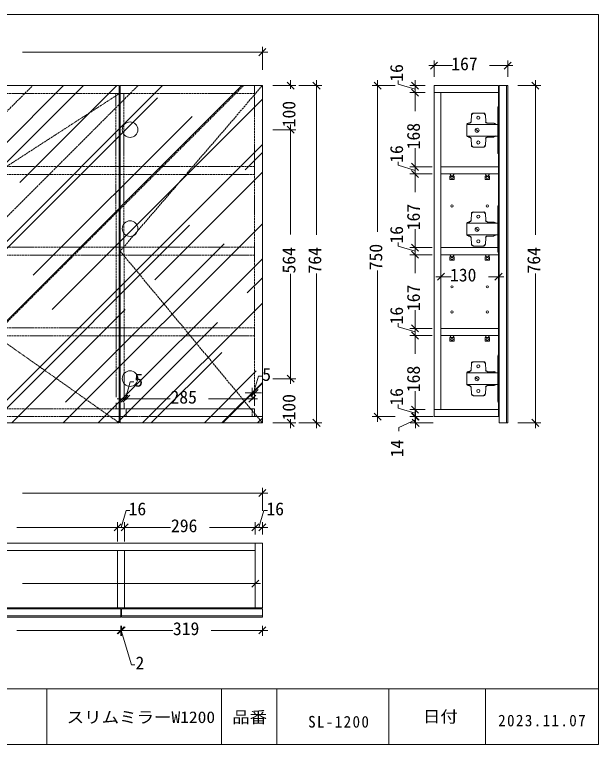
# Model space of a CAD drawing. Units: millimetres, scale not verified. Extents: x -1249 to 1249, y -827 to 827.
# Drawn here: x -74 to 1249, y -827 to 827 of the extents above; entities that cross this region are included whole.
import ezdxf
from ezdxf.enums import TextEntityAlignment as Align

# ---------------------------------------------------------------- set-up
doc = ezdxf.new("R2010")
doc.units = ezdxf.units.MM
doc.header["$LTSCALE"] = 6
doc.linetypes.add('USER1', pattern=[1, 0.8, -0.2])
doc.layers.add('0-0_0', color=1, linetype='Continuous', lineweight=18)
doc.styles.add('ＭＳ ゴシック', font='')
doc.styles.get('ＭＳ ゴシック').set_extended_font_data('MS Gothic')

msp = doc.modelspace()

# ---------------------------------------------------------------- linework, layer by layer
at = {"layer": '0-0_0'}
for p, q in [((479.669, 733.358), (495.679, 749.368)), ((487.674, 701.339), (487.674, 753.37)), ((499.681, 741.363), (-55.928, 741.363)), ((864.63, 711.163), (918.117, 711.163)), ((884.642, 718.804), (868.632, 703.158)), ((876.637, 685.693), (876.637, 722.806)), ((1055.291, 711.163), (1001.804, 711.163)), ((1035.642, 703.158), (1051.288, 718.804)), ((1043.647, 685.693), (1043.647, 722.806)), ((511.689, 665.681), (563.72, 665.681)), ((559.718, 657.676), (543.708, 673.686)), ((551.713, 677.688), (551.713, 658.04)), ((570.27, 665.681), (622.301, 665.681)), ((618.299, 657.676), (602.289, 673.686)), ((610.294, 677.688), (610.294, 327.658)), ((788.584, 665.681), (736.552, 665.681)), ((756.564, 657.676), (740.555, 673.686)), ((748.559, 677.688), (748.559, 334.207)), ((856.625, 665.681), (821.695, 665.681)), ((841.707, 657.676), (825.697, 673.686)), ((833.702, 637.664), (833.702, 677.688)), ((833.702, 661.678), (833.702, 607.464)), ((1066.206, 665.681), (1118.238, 665.681)), ((1114.236, 657.676), (1098.226, 673.686)), ((1106.231, 677.688), (1106.231, 327.658)), ((551.713, 577.627), (551.713, 328.022)), ((551.713, 553.613), (551.713, 573.261)), ((833.702, 469.562), (833.702, 523.777)), ((833.702, 453.552), (833.702, 493.577)), ((833.702, 477.567), (833.702, 424.08)), ((833.702, 286.542), (833.702, 340.029)), ((833.702, 270.532), (833.702, 310.557)), ((833.702, 294.547), (833.702, 241.06)), ((551.713, -10.365), (551.713, 239.241)), ((610.294, -110.426), (610.294, 239.604)), ((748.559, -96.235), (748.559, 246.882)), ((880.639, 232.691), (915.206, 232.691)), ((900.288, 240.696), (884.642, 224.686)), ((892.283, 232.691), (892.283, 244.698)), ((1034.551, 232.691), (999.621, 232.691)), ((1014.539, 224.686), (1030.548, 240.696)), ((1022.544, 232.691), (1022.544, 244.698)), ((1106.231, -110.426), (1106.231, 239.604)), ((833.702, 103.522), (833.702, 157.009)), ((833.702, 87.512), (833.702, 127.537)), ((833.702, 111.527), (833.702, 57.676)), ((551.713, 13.649), (551.713, -5.999)), ((174.757, -46.387), (174.757, -31.833)), ((456.746, -38.746), (472.756, -22.736)), ((477.85, -22.736), (461.84, -38.746)), ((833.702, -80.226), (833.702, -26.375)), ((166.752, -51.845), (182.762, -35.835)), ((167.48, -43.84), (278.456, -43.84)), ((476.758, -43.84), (365.782, -43.84)), ((456.746, -51.845), (472.756, -35.835)), ((833.702, -96.235), (833.702, -56.211)), ((740.555, -76.223), (756.564, -92.233)), ((825.697, -76.223), (841.707, -92.233)), ((842.798, -92.233), (826.789, -76.223)), ((834.793, -110.426), (834.793, -72.221)), ((511.689, -98.419), (563.72, -98.419)), ((543.708, -90.414), (559.718, -106.423)), ((551.713, -110.426), (551.713, -90.414)), ((570.27, -98.419), (622.301, -98.419)), ((602.289, -90.414), (618.299, -106.423)), ((788.584, -84.228), (736.552, -84.228)), ((856.625, -84.228), (821.695, -84.228)), ((874.818, -84.228), (822.786, -84.228)), ((874.818, -98.419), (822.786, -98.419)), ((826.789, -90.414), (842.798, -106.423)), ((1066.206, -98.419), (1118.238, -98.419)), ((1098.226, -90.414), (1114.236, -106.423)), ((487.674, -297.448), (487.674, -245.417)), ((499.681, -257.424), (-55.928, -257.424)), ((479.669, -265.429), (495.679, -249.419)), ((479.669, -343.294), (495.679, -327.285)), ((487.674, -351.299), (487.674, -323.282)), ((171.482, -335.289), (-68.299, -335.289)), ((147.832, -335.289), (187.492, -335.289)), ((163.478, -335.289), (279.548, -335.289)), ((483.672, -335.289), (367.601, -335.289)), ((459.657, -335.289), (499.681, -335.289)), ((483.672, -462.639), (-55.928, -462.639)), ((463.659, -470.644), (479.669, -454.634)), ((471.664, -462.639), (471.664, -474.647)), ((479.669, -576.527), (495.679, -560.517)), ((487.674, -558.334), (487.674, -580.529)), ((178.759, -568.522), (-68.663, -568.522)), ((156.564, -568.522), (284.642, -568.522)), ((499.681, -568.522), (371.968, -568.522))]:
    msp.add_line(p, q, dxfattribs=at)
at = {"layer": '0-0_0', "color": 4, "linetype": 'USER1'}
for p, q in [((-712.326, -14.004), (-32.641, 665.681)), ((-557.687, -98.419), (206.049, 665.681)), ((-318.997, -98.419), (445.103, 665.681))]:
    msp.add_line(p, q, dxfattribs=at)
at = {"layer": '0-0_0', "color": 4}
for p, q in [((-322.635, -98.419), (441.464, 665.681)), ((-305.898, 98.064), (261.719, 665.681)), ((-198.196, 385.511), (82.337, 665.681)), ((-103.593, 524.504), (37.219, 665.681)), ((-61.386, 446.275), (157.656, 665.681)), ((-468.542, -80.59), (250.075, 637.664)), ((11.385, 158.101), (487.674, 634.753)), ((-31.186, 236.33), (328.305, 595.456)), ((-142.89, -98.419), (487.674, 532.145)), ((448.741, 475.02), (487.674, 514.316)), ((243.89, 225.414), (487.674, 469.198)), ((-125.061, -98.419), (322.847, 349.489)), ((36.491, -98.419), (487.674, 352.764)), ((41.585, -51.845), (401.076, 307.282)), ((115.812, -98.419), (487.674, 273.443)), ((453.108, 195.942), (487.674, 230.508)), ((216.237, -98.419), (487.674, 173.019)), ((-79.943, -98.419), (176.576, 158.101)), ((158.747, -98.419), (385.794, 128.628)), ((235.885, -98.419), (395.618, 61.315)), ((356.322, -98.419), (473.847, 19.107)), ((395.982, -98.419), (487.674, -6.727)), ((397.801, -98.419), (487.674, -8.546)), ((476.758, -98.419), (487.674, -87.503))]:
    msp.add_line(p, q, dxfattribs=at)
at = {"layer": '0-0_0', "color": 8}
for p, q in [((1020.724, 615.651), (1024.181, 619.107)), ((961.416, 599.641), (964.872, 603.097)), ((989.251, 603.097), (992.707, 599.641)), ((950.974, 577.946), (954.32, 580.538)), ((960.684, 583.838), (957.231, 580.538)), ((996.892, 580.538), (993.439, 583.838)), ((1012.174, 580.538), (1015.521, 577.946)), ((954.32, 549.247), (950.974, 551.839)), ((957.231, 548.883), (960.684, 545.583)), ((993.439, 545.583), (996.892, 548.883)), ((1015.521, 551.839), (1012.174, 549.247)), ((964.872, 526.324), (961.416, 529.78)), ((992.707, 529.78), (989.251, 526.324)), ((1024.181, 510.678), (1020.724, 514.134)), ((1020.724, 391.515), (1024.181, 394.971)), ((961.416, 375.869), (964.872, 379.325)), ((989.251, 379.325), (992.707, 375.869)), ((950.974, 353.81), (954.32, 356.403)), ((960.684, 360.066), (957.231, 356.766)), ((996.892, 356.766), (993.439, 360.066)), ((1012.174, 356.403), (1015.521, 353.81)), ((954.32, 325.111), (950.974, 327.703)), ((957.231, 325.111), (960.684, 321.811)), ((993.439, 321.811), (996.892, 325.111)), ((1015.521, 327.703), (1012.174, 325.111)), ((964.872, 302.552), (961.416, 306.008)), ((992.707, 306.008), (989.251, 302.552)), ((1024.181, 286.542), (1020.724, 289.999)), ((1020.724, 52.4), (1024.181, 55.857)), ((961.416, 36.754), (964.872, 40.211)), ((989.251, 40.211), (992.707, 36.754)), ((950.974, 15.059), (954.32, 17.652)), ((960.684, 20.951), (957.231, 17.652)), ((996.892, 17.652), (993.439, 20.951)), ((1012.174, 17.652), (1015.521, 15.059)), ((954.32, -14.004), (950.974, -11.411)), ((957.231, -14.004), (960.684, -17.303)), ((993.439, -17.303), (996.892, -14.004)), ((1015.521, -11.411), (1012.174, -14.004)), ((964.872, -36.563), (961.416, -33.106)), ((992.707, -33.106), (989.251, -36.563)), ((1024.181, -52.209), (1020.724, -48.752))]:
    msp.add_line(p, q, dxfattribs=at)
at = {"layer": '0-0_0', "color": 7, "lineweight": 15}
for p, q in [((918.117, 460.466), (916.661, 460.466)), ((998.165, 460.466), (996.71, 460.466)), ((918.117, 277.809), (916.661, 277.809)), ((998.165, 277.809), (996.71, 277.809)), ((918.117, 94.789), (916.661, 94.789)), ((998.165, 94.789), (996.71, 94.789))]:
    msp.add_line(p, q, dxfattribs=at)
at = {"layer": '0-0_0', "color": 7}
for p, q in [((-1249.379, -701.329), (1248.863, -701.329)), ((-0.258, -701.329), (-0.258, -826.86)), ((394.89, -701.329), (394.89, -826.86)), ((774.029, -701.329), (774.029, -826.86)), ((993.435, -701.329), (993.435, -826.86))]:
    msp.add_line(p, q, dxfattribs=at)
for points in [[(-1249.379, -826.86), (1248.863, -826.86), (1248.863, 826.506), (-1249.379, 826.506)], [(-388.493, -98.419), (163.478, -98.419), (163.478, 665.681), (-388.493, 665.681)], [(487.674, -98.419), (165.661, -98.419), (165.661, 665.681), (487.674, 665.681)], [(876.637, 649.671), (876.637, 665.681), (1022.544, 665.681), (1022.544, 649.671)], [(876.637, -84.228), (876.637, 665.681), (1022.544, 665.681), (1022.544, -84.228)], [(1040.373, 665.681), (1040.373, -98.419), (1043.647, -98.419), (1043.647, 665.681), (1024.363, 665.681), (1024.363, -98.419), (1040.373, -98.419)], [(876.637, 649.671), (892.283, 649.671), (892.283, -68.218), (876.637, -68.218)], [(892.283, 465.56), (892.283, 481.569), (1022.544, 481.569), (1022.544, 465.56)], [(892.283, 282.54), (892.283, 298.549), (1022.544, 298.549), (1022.544, 282.54)], [(892.283, 99.52), (892.283, 115.529), (1022.544, 115.529), (1022.544, 99.52)], [(876.637, -84.228), (876.637, -68.218), (1022.544, -68.218), (1022.544, -84.228)], [(-712.326, -371.311), (487.674, -371.311), (487.674, -517.218), (-712.326, -517.218)], [(-696.316, -371.311), (471.664, -371.311), (471.664, -387.321), (-696.316, -387.321)], [(471.664, -371.311), (487.674, -371.311), (487.674, -517.218), (471.664, -517.218)], [(159.475, -387.321), (175.485, -387.321), (175.485, -517.218), (159.475, -517.218)], [(166.752, -519.401), (-391.404, -519.401), (-391.404, -538.322), (166.752, -538.322)], [(168.572, -538.322), (487.674, -538.322), (487.674, -535.411), (168.572, -535.411), (487.674, -535.411), (487.674, -519.401), (168.572, -519.401)]]:
    msp.add_lwpolyline(points, close=True, dxfattribs=at)
at = {"layer": '0-0_0', "color": 7, "linetype": 'USER1', "lineweight": 15}
for points in [[(-668.663, 665.681), (469.845, 665.681), (469.845, 647.488), (-668.663, 647.488)], [(487.674, 665.681), (165.661, 290.544), (487.674, -98.419)], [(469.845, -59.486), (469.845, 665.681), (487.674, 665.681), (487.674, -59.486)], [(163.478, 647.488), (-388.493, 290.544), (163.478, -98.419)], [(156.564, -40.565), (155.837, 647.488), (173.666, 647.488), (174.757, -40.565)], [(-668.663, 464.468), (469.845, 464.468), (469.845, 482.661), (-668.663, 482.661)], [(-668.663, 281.812), (469.845, 281.812), (469.845, 299.641), (-668.663, 299.641)], [(-668.663, 98.792), (469.845, 98.792), (469.845, 116.621), (-668.663, 116.621)], [(-668.663, -66.399), (469.845, -66.399), (469.845, -84.228), (-668.663, -84.228)], [(215.873, -66.399), (464.751, -66.399), (464.751, -84.228), (215.873, -84.228)]]:
    msp.add_lwpolyline(points, dxfattribs=at)
at = {"layer": '0-0_0'}
for points in [[(833.702, 657.676), (795.497, 668.956), (795.497, 676.96)], [(821.695, 649.671), (856.625, 649.671), (821.695, 649.671)], [(841.707, 641.666), (825.697, 657.676), (841.707, 641.666)], [(563.72, 565.62), (511.689, 565.62), (563.72, 565.62)], [(559.718, 557.615), (543.708, 573.625), (559.718, 557.615)], [(833.702, 473.564), (795.497, 485.208), (795.497, 493.213)], [(821.695, 481.569), (872.635, 481.569), (821.695, 481.569)], [(841.707, 473.564), (825.697, 489.574), (841.707, 473.564)], [(821.695, 465.56), (872.635, 465.56), (821.695, 465.56)], [(841.707, 457.555), (825.697, 473.564), (841.707, 457.555)], [(833.702, 290.544), (795.497, 302.188), (795.497, 310.193)], [(821.695, 298.549), (872.635, 298.549), (821.695, 298.549)], [(841.707, 290.544), (825.697, 306.554), (841.707, 290.544)], [(821.695, 282.54), (872.635, 282.54), (821.695, 282.54)], [(825.697, 290.544), (841.707, 274.535), (825.697, 290.544)], [(833.702, 107.524), (795.497, 119.168), (795.497, 127.173)], [(841.707, 107.524), (825.697, 123.534), (841.707, 107.524)], [(821.695, 115.529), (872.635, 115.529), (821.695, 115.529)], [(821.695, 99.52), (872.635, 99.52), (821.695, 99.52)], [(841.707, 91.515), (825.697, 107.524), (841.707, 91.515)], [(467.298, -30.741), (478.578, 7.464), (486.582, 7.464)], [(563.72, 1.642), (511.689, 1.642), (563.72, 1.642)], [(559.718, -6.363), (543.708, 9.647), (559.718, -6.363)], [(177.304, -43.84), (188.584, -5.635), (196.588, -5.635)], [(179.487, -31.833), (179.487, -46.387), (179.487, -31.833)], [(469.845, -30.741), (464.751, -30.741), (448.741, -30.741)], [(464.751, -18.734), (464.751, -46.387), (464.751, -31.833)], [(485.491, -30.741), (469.845, -30.741), (469.845, -18.734)], [(195.497, -43.84), (179.487, -43.84), (174.757, -43.84), (158.747, -43.84)], [(171.482, -51.845), (187.492, -35.835), (171.482, -51.845)], [(833.702, -76.223), (795.497, -64.944), (795.497, -56.939)], [(841.707, -76.223), (825.697, -60.214), (841.707, -76.223)], [(821.695, -68.218), (856.625, -68.218), (821.695, -68.218)], [(834.793, -91.505), (796.952, -108.97), (796.952, -116.975)], [(167.48, -335.289), (179.123, -297.084), (187.128, -297.084)], [(479.669, -335.289), (490.949, -297.084), (498.954, -297.084)], [(151.834, -343.294), (167.48, -327.285), (151.834, -343.294)], [(159.475, -323.282), (159.475, -367.309), (159.475, -323.282)], [(167.48, -343.294), (183.49, -327.285), (167.48, -343.294)], [(175.485, -323.282), (175.485, -367.309), (175.485, -323.282)], [(463.659, -343.294), (479.669, -327.285), (463.659, -343.294)], [(471.664, -323.282), (471.664, -351.299), (471.664, -323.282)], [(174.757, -560.517), (158.747, -576.527), (174.757, -560.517)], [(160.567, -576.527), (176.576, -560.517), (160.567, -576.527)], [(166.752, -580.529), (166.752, -558.334), (166.752, -580.529)], [(168.572, -580.529), (168.572, -558.334), (168.572, -580.529)], [(184.581, -568.522), (168.572, -568.522), (166.752, -568.522), (150.743, -568.522)], [(167.48, -568.522), (191.131, -646.751), (199.135, -646.751)]]:
    msp.add_lwpolyline(points, dxfattribs=at)
at = {"layer": '0-0_0', "color": 8}
for points in [[(1021.088, 615.469), (1021.088, 513.953), (1021.088, 615.469)], [(1024.363, 510.314), (1024.363, 618.743), (1024.363, 510.314)], [(960.688, 583.813), (961.416, 599.459), (960.688, 583.813)], [(965.054, 603.097), (989.433, 603.097), (965.054, 603.097)], [(993.071, 599.459), (993.799, 583.813), (993.071, 599.459)], [(954.502, 580.538), (957.413, 580.538), (954.502, 580.538)], [(997.074, 580.538), (1012.356, 580.538), (997.074, 580.538)], [(977.425, 561.618), (970.512, 566.712), (977.425, 561.618)], [(954.502, 548.883), (957.413, 548.883), (954.502, 548.883)], [(997.074, 548.883), (1012.356, 548.883), (997.074, 548.883)], [(960.688, 545.608), (961.416, 529.598), (960.688, 545.608)], [(993.071, 529.598), (993.799, 545.608), (993.071, 529.598)], [(965.054, 526.324), (989.433, 526.324), (965.054, 526.324)], [(1021.088, 391.333), (1021.088, 289.817), (1021.088, 391.333)], [(1024.363, 286.542), (1024.363, 394.971), (1024.363, 286.542)], [(960.688, 359.677), (961.416, 375.687), (960.688, 359.677)], [(965.054, 378.962), (989.433, 378.962), (965.054, 378.962)], [(993.071, 375.687), (993.799, 359.677), (993.071, 375.687)], [(954.502, 356.403), (957.413, 356.403), (954.502, 356.403)], [(997.074, 356.403), (1012.356, 356.403), (997.074, 356.403)], [(977.425, 337.482), (970.512, 342.94), (977.425, 337.482)], [(954.502, 324.747), (957.413, 324.747), (954.502, 324.747)], [(960.688, 321.472), (961.416, 305.826), (960.688, 321.472)], [(993.071, 305.826), (993.799, 321.472), (993.071, 305.826)], [(997.074, 324.747), (1012.356, 324.747), (997.074, 324.747)], [(965.054, 302.188), (989.433, 302.188), (965.054, 302.188)], [(1021.088, 52.218), (1021.088, -48.934), (1021.088, 52.218)], [(1024.363, -52.573), (1024.363, 55.857), (1024.363, -52.573)], [(960.688, 20.563), (961.416, 36.572), (960.688, 20.563)], [(965.054, 40.211), (989.433, 40.211), (965.054, 40.211)], [(993.071, 36.572), (993.799, 20.563), (993.071, 36.572)], [(954.502, 17.288), (957.413, 17.288), (954.502, 17.288)], [(997.074, 17.288), (1012.356, 17.288), (997.074, 17.288)], [(977.425, -1.269), (970.512, 3.825), (977.425, -1.269)], [(954.502, -14.004), (957.413, -14.004), (954.502, -14.004)], [(997.074, -14.004), (1012.356, -14.004), (997.074, -14.004)], [(960.688, -17.279), (961.416, -33.288), (960.688, -17.279)], [(993.071, -33.288), (993.799, -17.279), (993.071, -33.288)], [(965.054, -36.927), (989.433, -36.927), (965.054, -36.927)]]:
    msp.add_lwpolyline(points, dxfattribs=at)
for points in [[(1021.088, 577.627), (950.864, 577.627), (950.864, 551.43), (1021.088, 551.43), (950.864, 551.43), (950.864, 577.627)], [(1021.088, 353.856), (950.864, 353.856), (950.864, 327.658), (1021.088, 327.658), (950.864, 327.658), (950.864, 353.856)], [(1021.088, 14.741), (950.864, 14.741), (950.864, -11.457), (1021.088, -11.457), (950.864, -11.457), (950.864, 14.741)]]:
    msp.add_lwpolyline(points, close=True, dxfattribs=at)
at = {"layer": '0-0_0', "color": 7, "lineweight": 15}
for points in [[(913.75, 463.74), (913.75, 465.56), (921.028, 465.56), (921.028, 463.74)], [(993.799, 463.74), (993.799, 465.56), (1001.076, 465.56), (1001.076, 463.74)], [(913.75, 280.72), (913.75, 282.54), (921.028, 282.54), (921.028, 280.72)], [(993.799, 280.72), (993.799, 282.54), (1001.076, 282.54), (1001.076, 280.72)], [(913.75, 97.7), (913.75, 99.52), (921.028, 99.52), (921.028, 97.7)], [(993.799, 97.7), (993.799, 99.52), (1001.076, 99.52), (1001.076, 97.7)], [(174.757, -52.936), (174.757, -66.399), (156.564, -66.399), (156.564, -52.936)], [(203.502, -84.228), (179.487, -84.228), (179.487, -66.399), (203.502, -66.399)], [(487.674, -71.857), (487.674, -84.228), (469.845, -84.228), (469.845, -71.857)]]:
    msp.add_lwpolyline(points, dxfattribs=at)
for points in [[(912.295, 460.466), (912.295, 452.825), (922.483, 452.825), (922.483, 460.466)], [(992.343, 460.466), (992.343, 452.825), (1002.531, 452.825), (1002.531, 460.466)], [(912.295, 277.809), (912.295, 269.805), (922.483, 269.805), (922.483, 277.809)], [(992.343, 277.809), (992.343, 269.805), (1002.531, 269.805), (1002.531, 277.809)], [(912.295, 94.789), (912.295, 86.785), (922.483, 86.785), (922.483, 94.789)], [(992.343, 94.789), (992.343, 86.785), (1002.531, 86.785), (1002.531, 94.789)]]:
    msp.add_lwpolyline(points, close=True, dxfattribs=at)
at = {"layer": '0-0_0', "color": 7}
for points in [[(166.752, -535.411), (-391.404, -535.411), (166.752, -535.411)], [(520.421, -826.86), (520.421, -701.329), (520.421, -826.86)]]:
    msp.add_lwpolyline(points, dxfattribs=at)
at = {"layer": '0-0_0', "color": 8}
for centre, radius in [((976.88, 592.728), 3.457), ((976.88, 592.728), 3.457), ((973.969, 564.347), 4.548), ((973.969, 564.347), 4.548), ((976.88, 536.694), 3.457), ((976.88, 536.694), 3.457), ((976.88, 368.956), 3.457), ((976.88, 368.956), 3.457), ((973.969, 340.211), 4.548), ((973.969, 340.211), 4.548), ((976.88, 312.922), 3.457), ((976.88, 312.922), 3.457), ((976.88, 29.841), 3.457), ((976.88, 29.841), 3.457), ((973.969, 1.46), 4.548), ((973.969, 1.46), 4.548), ((976.88, -26.193), 3.457), ((976.88, -26.193), 3.457)]:
    msp.add_circle(centre, radius, dxfattribs=at)
at = {"layer": '0-0_0', "color": 7}
for centre, radius in [((188.038, 565.802), 17.647), ((917.207, 457.009), 2.365), ((997.256, 457.009), 2.365), ((917.207, 392.97), 2.365), ((997.256, 392.97), 2.365), ((188.038, 341.666), 17.647), ((917.207, 273.989), 2.365), ((997.256, 273.989), 2.365), ((917.207, 209.95), 2.365), ((997.256, 209.95), 2.365), ((917.207, 152.825), 2.365), ((997.256, 152.825), 2.365), ((917.207, 90.969), 2.365), ((997.256, 90.969), 2.365), ((188.038, 1.824), 17.647)]:
    msp.add_circle(centre, radius, dxfattribs=at)
at = {"layer": '0-0_0', "color": 7, "lineweight": 15}
for centre in [(917.207, 457.009), (997.256, 457.009), (917.207, 273.989), (997.256, 273.989), (917.207, 90.969), (997.256, 90.969)]:
    msp.add_circle(centre, 2.365, dxfattribs=at)
at = {"layer": '0-0_0', "color": 8}
for centre, start, end in [((1024.181, 615.651), 89.99996, 180.00004), ((964.872, 599.641), 89.99996, 180.00004), ((989.251, 599.641), 359.99996, 90.00004), ((954.32, 577.082), 90, 165.52001), ((957.231, 583.995), 269.99997, 357.39629), ((996.892, 583.995), 182.60371, 270.00003), ((1012.174, 577.082), 14.47999, 90), ((954.32, 552.703), 194.47999, 270), ((957.231, 545.426), 2.60371, 90.00003), ((996.892, 545.426), 89.99997, 177.39629), ((1012.174, 552.703), 270, 345.52001), ((964.872, 529.78), 179.99996, 270.00004), ((989.251, 529.78), 269.99996, 0.00004), ((1024.181, 514.134), 179.99996, 270.00004), ((1024.181, 391.515), 89.99996, 180.00004), ((964.872, 375.869), 89.99996, 180.00004), ((989.251, 375.869), 359.99996, 90.00004), ((954.32, 352.946), 90, 165.52001), ((957.231, 360.223), 269.99997, 357.39629), ((996.892, 360.223), 182.60371, 270.00003), ((1012.174, 352.946), 14.47999, 90), ((954.32, 328.567), 194.47999, 270), ((957.231, 321.654), 2.60371, 90.00003), ((996.892, 321.654), 89.99997, 177.39629), ((1012.174, 328.567), 270, 345.52001), ((964.872, 306.008), 179.99996, 270.00004), ((989.251, 306.008), 269.99996, 0.00004), ((1024.181, 289.999), 179.99996, 270.00004), ((1024.181, 52.4), 89.99996, 180.00004), ((964.872, 36.754), 89.99996, 180.00004), ((989.251, 36.754), 359.99996, 90.00004), ((954.32, 14.195), 90, 165.52001), ((957.231, 21.108), 269.99997, 357.39629), ((996.892, 21.108), 182.60371, 270.00003), ((1012.174, 14.195), 14.47999, 90), ((954.32, -10.547), 194.47999, 270), ((957.231, -17.46), 2.60371, 90.00003), ((996.892, -17.46), 89.99997, 177.39629), ((1012.174, -10.547), 270, 345.52001), ((964.872, -33.106), 179.99996, 270.00004), ((989.251, -33.106), 269.99996, 0.00004), ((1024.181, -48.752), 179.99996, 270.00004)]:
    msp.add_arc(centre, 3.457, start, end, dxfattribs=at)
at = {"layer": '0-0_0', "color": 7, "lineweight": 15}
for centre, start, end in [((916.479, 463.922), 180, 270), ((917.935, 463.922), 270, 360), ((996.528, 463.922), 180, 270), ((997.983, 463.922), 270, 360), ((916.479, 280.902), 180, 270), ((917.935, 280.902), 270, 360), ((996.528, 280.902), 180, 270), ((997.983, 280.902), 270, 360), ((916.479, 97.882), 180, 270), ((917.935, 97.882), 270, 360), ((996.528, 97.882), 180, 270), ((997.983, 97.882), 270, 360)]:
    msp.add_arc(centre, 3.093, start, end, dxfattribs=at)

# ---------------------------------------------------------------- texts
at = {"layer": '0-0_0', "color": 7, "style": 'ＭＳ ゴシック'}
for s, p in [('167', (915.57, 691.591)), ('130', (912.659, 213.119)), ('5', (487.31, -12.108)), ('5', (197.316, -25.207)), ('285', (279.548, -63.412)), ('16', (184.581, -316.657)), ('16', (496.77, -316.657)), ('296', (280.639, -354.861)), ('319', (285.006, -588.094)), ('2', (200.227, -665.883))]:
    msp.add_text(s, height=29.33, dxfattribs=at).set_placement(p, align=Align.BOTTOM_LEFT)
for s, p in [('16', (815.069, 674.413)), ('100', (571.285, 571.078)), ('168', (853.274, 521.23)), ('16', (815.069, 490.666)), ('167', (853.274, 337.846)), ('16', (815.069, 307.646)), ('564', (571.285, 239.968)), ('764', (629.866, 239.968)), ('750', (768.131, 247.245)), ('764', (1125.803, 239.968)), ('167', (853.274, 154.826)), ('16', (815.069, 124.626)), ('168', (853.274, -28.922)), ('16', (815.069, -59.486)), ('100', (571.285, -92.961)), ('14', (816.084, -176.284))]:
    msp.add_text(s, height=29.33, rotation=90, dxfattribs=at).set_placement(p, align=Align.BOTTOM_LEFT)
at = {"layer": '0-0_0', "color": 3, "style": 'ＭＳ ゴシック', "width": 1.1}
for s, p in [('スリムミラーW1200', (44.272, -786.345)), ('品番', (419.358, -786.345)), ('日付', (851.275, -784.925))]:
    msp.add_text(s, height=26.39, dxfattribs=at).set_placement(p, align=Align.BOTTOM_LEFT)
at = {"layer": '0-0_0', "color": 3, "char_height": 26.39, "attachment_point": 7, "style": 'ＭＳ ゴシック'}
for s, insert in [('\\T1.18;\\W0.95;2023.11.07', (1021.769, -786.345)), ('\\T1.18;\\W0.95;SL-1200', (591.272, -789.187))]:
    msp.add_mtext(s, dxfattribs=dict(at, insert=insert))

doc.saveas('drawing.dxf')
